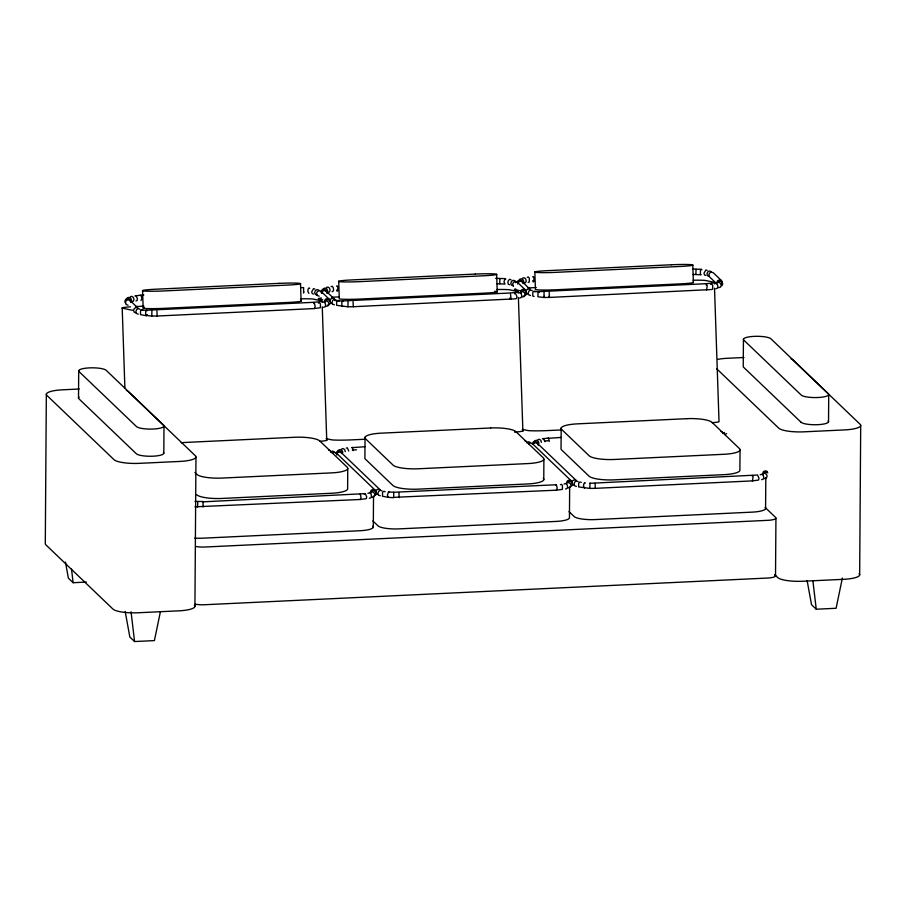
<?xml version="1.0" encoding="UTF-8"?>
<svg xmlns="http://www.w3.org/2000/svg" width="906" height="906" viewBox="0 0 906 906"><rect width="100%" height="100%" fill="white"/><g stroke="black" fill="none" stroke-linecap="round" stroke-linejoin="round"><path stroke-width="1.36" d="M46.342 394.189L45.3 543.6A20.917 4.745 0.4 0 0 45.866 544.834L112.967 609.092A20.917 4.745 0.4 0 0 138.176 612.762L178.867 610.837A20.917 4.745 0.4 0 0 194.371 605.231M78.516 397.96L78.697 370.792M163.805 453.283L163.997 426.114M194.926 606.465L195.968 457.043M347.757 468.753L347.621 489.127A20.917 4.745 0.4 0 1 331.619 493.249L221.959 498.447A20.917 4.745 0.4 0 1 196.761 494.778M365.05 437.292L364.903 457.677A20.917 4.745 0.4 0 0 365.412 459.149L392.898 485.469A20.917 4.745 0.4 0 0 418.096 489.149L527.756 483.951A20.917 4.745 0.4 0 0 543.249 478.345M373.306 527.292L373.521 496.16M543.759 479.829L543.894 459.455M561.188 427.994L561.04 448.368A20.917 4.745 0.4 0 0 561.55 449.852L589.036 476.171A20.917 4.745 0.4 0 0 614.234 479.852L723.894 474.653A20.917 4.745 0.4 0 0 739.896 470.531L740.043 450.157M569.659 486.862L569.444 517.994A17.429 3.952 0.4 0 1 556.114 521.426L398.968 528.878A17.429 3.952 0.4 0 1 377.972 525.82L372.864 520.927M743.43 339.274L743.237 366.443A13.941 3.16 0.4 0 0 743.611 367.258L801.029 422.23M765.581 508.696L765.808 477.564M775.525 575.99L775.932 518.255M828.537 421.766L828.718 394.597M859.658 574.948L860.7 425.526M303.748 291.789L303.578 293.034L303.623 287.598L300.894 287.632M556.329 490.191L557.213 488.085L556.363 484.755L393.793 492.264L393.6 497.349L556.329 490.191L562.422 489.353L562.445 485.503L561.414 484.314L560.361 484.721M544.053 292.049L544.019 297.485L549.455 297.428L711.64 289.535L712.682 289.139L712.705 285.288L711.674 284.099L710.632 284.507M544.178 296.239L544.019 297.485L537.949 296.772L537.983 292.932L538.753 291.721L539.512 292.106M589.931 482.966L589.897 488.402L595.333 488.334L752.467 480.893L758.56 480.044L759.002 478.289L757.552 475.016L590.089 483.306M160.407 611.731L154.405 640.599L134.564 641.539L129.841 637.009L125.175 611.493M842.376 578.039L836.091 608.277L816.249 609.217L811.527 604.687L807.11 580.52M329.671 301.12L330.464 299.15L332.355 298.221L334.235 298.901L334.994 300.769M571.686 482.739L572.479 480.758L574.37 479.84L576.25 480.508L537.507 443.419L535.559 442.683L533.6 443.532M126.364 299.807L127.146 297.961L128.992 297.361L130.826 298.334L131.574 300.339L130.804 302.185M322.502 290.509L323.283 288.663L325.129 288.051L326.964 289.037L327.723 291.041L326.941 292.876M337.655 452.015L338.436 450.169L340.282 449.557L342.117 450.542L342.864 452.536M523.079 283.578L523.861 281.732L523.113 279.739L521.267 278.754L519.421 279.365M533.793 442.706L534.574 440.871L536.42 440.259L538.255 441.233L539.013 443.238M321.483 293.284L322.31 291.336L324.269 290.486L326.217 291.222L334.235 298.901M324.484 301.268L325.311 299.32L327.27 298.47L329.218 299.207L330.01 301.098M336.636 454.778L337.462 452.841L339.422 451.981L341.369 452.728L380.101 489.806L378.232 489.138L376.341 490.055L375.548 492.037L376.318 493.906L378.187 494.574M370.361 492.173L371.177 490.237L373.147 489.376L375.095 490.123L375.888 492.015M517.62 283.986L518.447 282.038L520.406 281.188L522.354 281.925L530.372 289.592L528.492 288.923L526.601 289.841L525.808 291.823L526.579 293.691L528.458 294.359M520.622 291.959L521.448 290.022L523.408 289.161L525.355 289.909L526.148 291.8M566.499 482.875L567.326 480.939L569.285 480.078L571.233 480.826L572.026 482.717M716.759 282.661L717.586 280.724L719.545 279.863L721.493 280.611L722.286 282.502L721.47 284.45M762.637 473.578L763.464 471.63L765.423 470.78L767.371 471.516M321.018 291.891L321.856 289.999L323.85 289.252L325.832 290.09L326.647 292.038M324.846 302.344L325.684 300.452L327.689 299.705L329.671 300.543L330.486 302.491L329.648 304.393L327.644 305.129M336.171 453.396L336.998 451.494L339.003 450.746L340.984 451.596L341.8 453.532M370.724 493.26L371.562 491.358L373.566 490.622L375.548 491.46L376.352 493.408L375.514 495.299M517.156 282.593L517.994 280.69L519.987 279.954L521.969 280.792L522.785 282.74M520.995 293.046L521.833 291.143L523.827 290.407L525.808 291.245L526.624 293.193L525.786 295.084L523.793 295.832M532.309 444.099L533.147 442.196L535.14 441.449L537.122 442.298L537.938 444.234M571.663 486.001L572.501 484.098L571.686 482.162L569.704 481.312L567.7 482.06M721.923 285.786L722.762 283.884L721.946 281.947L719.964 281.098L717.971 281.845M763.011 474.665L763.849 472.762L765.842 472.015L767.824 472.864M147.214 314.552L146.432 315.752L140.498 314.62L140.521 310.781L141.823 309.648L143.125 310.112M505.82 279.014L505.061 278.629L503.951 281.925L505.027 284.054L496.998 283.759M393.793 492.264L388.493 491.935L387.383 495.242L388.448 497.371L393.748 497.7M701.957 269.705L701.199 269.331L700.429 270.532L700.395 274.371L701.165 274.756L693.147 274.461M156.897 310.939L157.18 316.024L151.732 316.081L145.673 315.379L145.696 311.528L146.478 310.328L147.236 310.713M353.046 301.641L353.317 306.726L347.881 306.783L336.636 305.322L336.658 301.483L337.972 300.35L339.263 300.803M202.774 501.856L365.265 493.623L366.726 496.896L366.273 498.651L360.192 499.489L194.96 506.839M203.046 506.941L203.091 501.505L195.005 501.403M549.183 292.344L549.455 297.428L549.149 296.183M398.912 492.558L399.195 497.643M595.061 483.26L595.333 488.334M330.543 452.094L332.253 451.063L333.952 451.641M526.68 442.785L528.391 441.766L530.089 442.343M722.818 433.487L724.528 432.468M140.43 295.469L143.85 294.982M141.008 300.543L141.88 298.436L141.042 295.107L134.949 295.945M336.568 286.171L337.179 285.809L337.779 287.032L337.757 290.883L337.145 291.245L336.545 290.022M313.736 303.51L314.348 303.136L315.197 306.466L314.314 308.572L157.18 316.024M532.705 276.874L533.317 276.511L533.928 277.734L533.894 281.573L533.283 281.947L532.683 280.713M351.721 447.677L364.959 446.715M706.012 284.903L706.635 284.541L707.235 285.764L706.589 289.977M360.192 499.489L361.064 497.383L360.226 494.053M547.858 438.379L561.097 437.417M555.752 485.118L556.363 484.755M751.889 475.82L752.512 475.457L753.113 476.681L752.467 480.893M332.445 453.147L334.337 452.23L336.205 452.898L375.095 490.123M528.583 443.849L530.474 442.921L532.343 443.6L571.233 480.826M724.721 434.552L726.612 433.623M135.957 300.985L137.01 300.577L137.452 298.821L136.002 295.549M331.098 286.647L332.14 286.251L333.17 287.44L333.589 289.524L333.148 291.279L332.106 291.687M318.346 303.102L319.388 302.706L320.43 303.895L320.407 307.734L314.314 308.572M527.235 277.349L528.277 276.953L529.319 278.142L529.285 281.981L528.243 282.378M514.483 293.804L515.537 293.408L516.986 296.681L516.545 298.436L515.491 298.833L353.317 306.726M346.251 448.153L347.292 447.745L348.742 451.018M364.223 494.019L365.265 493.623M542.388 438.855L548.47 438.006L549.319 441.335M324.552 301.505L326.398 300.894L328.244 301.879L328.991 303.872L328.21 305.718L326.364 306.33M520.69 292.208L522.547 291.596L524.381 292.581L525.129 294.575L524.359 296.421L522.502 297.032M716.839 282.91L718.685 282.298L720.519 283.272L721.267 285.277L720.497 287.123L718.651 287.723M370.429 492.422L372.275 491.811L374.121 492.796L374.869 494.789L374.087 496.635L372.241 497.247M566.567 483.125L568.424 482.513L570.259 483.487L571.007 485.491L570.236 487.337L568.379 487.938M762.705 473.815L764.562 473.215L766.397 474.189L767.144 476.194L766.374 478.028L764.517 478.64M130.328 296.817L131.846 296.319L133.363 297.417L133.975 299.467L133.329 301.268L131.812 301.755M326.466 287.508L327.983 287.021L329.501 288.119L330.112 290.169L329.467 291.959L327.949 292.457M322.026 302.423L323.544 301.925L325.061 303.034L325.673 305.073L325.028 306.874L323.51 307.361M522.603 278.21L524.132 277.723L525.639 278.822L526.25 280.871L525.616 282.661L524.087 283.159M518.164 293.125L519.682 292.627L521.199 293.725L521.811 295.775L521.165 297.576L519.648 298.063M714.302 283.816L715.831 283.329L717.337 284.427L717.948 286.477L717.314 288.267L715.785 288.765M341.619 449.014L343.136 448.527L344.654 449.625L345.265 451.664M367.904 493.34L369.421 492.841L370.928 493.94L371.551 495.99L370.905 497.79L369.388 498.277M537.756 439.716L539.274 439.217L540.791 440.327L541.403 442.366M564.042 484.031L565.559 483.544L567.077 484.642L567.688 486.692L567.043 488.481L565.525 488.98M760.179 474.733L761.697 474.246L763.214 475.344L763.826 477.394L763.192 479.183L761.663 479.682M135.56 306.545L143.975 306.137M331.698 297.247L338.708 296.908M527.836 287.938L536.25 287.542M79.241 389.014L62.401 389.818A20.917 4.745 0.4 0 0 46.908 395.424L114.02 459.67A20.917 4.745 0.4 0 0 139.218 463.351L179.909 461.426A20.917 4.745 0.4 0 0 195.413 455.809L128.301 391.562A20.917 4.745 0.4 0 0 126.353 390.395M743.973 357.496L727.133 358.3A20.917 4.745 0.4 0 0 717.609 359.399M365.016 439.24L352.389 439.84A17.429 1.019 -1.9 0 1 331.426 439.784L326.092 438.629M561.154 429.942L548.526 430.543A17.429 1.019 -1.9 0 1 527.564 430.475L522.23 429.331M352.309 450.022L356.522 449.829M65.447 562.071L68.392 578.187L73.114 582.717L86.342 582.082M693.181 269.025L701.199 269.331M495.684 278.346L505.061 278.629M581.278 482.422L579.987 481.958L578.674 483.091L578.651 486.93L589.897 488.402M388.448 497.371L382.513 496.239L382.536 492.388L383.838 491.256L385.141 491.72M520.214 290.758L514.88 289.614A17.429 1.019 -1.9 0 1 515.763 288.946M322.74 299.773L318.742 298.912A17.429 1.019 -1.9 0 1 321.381 298.006M711.074 271.54L709.375 270.973L707.677 271.993L706.952 274.008L707.643 275.832L709.341 276.398M532.275 290.656L530.576 290.079L528.866 291.098L528.141 293.114L528.832 294.948L530.531 295.515M513.204 285.707L511.505 285.13L510.814 283.306L511.528 281.29L513.238 280.271L514.936 280.837L515.627 282.672M318.799 290.135L317.1 289.569L315.39 290.588L314.676 292.604L315.367 294.427L317.066 295.005M336.126 299.954L334.427 299.376L332.717 300.407L332.004 302.411L332.695 304.246L334.393 304.812M139.988 309.252L138.29 308.686L136.579 309.705L135.866 311.721L136.557 313.544L138.256 314.11M578.141 481.573L576.454 480.995L574.744 482.015L574.019 484.031L574.71 485.854L576.409 486.431M382.004 490.871L380.305 490.293L378.595 491.312L377.881 493.328L378.572 495.163L380.271 495.729M707.144 270.464L705.842 269.999L703.985 273.193L704.517 274.982L705.808 275.435M510.995 279.761L509.704 279.308L508.402 280.43L507.847 282.491L508.379 284.28L509.67 284.733M535.401 291.505L534.11 291.041L532.807 292.174L532.773 296.024L534.064 296.477M720.995 431.505L722.286 431.969M314.858 289.059L313.567 288.606L311.709 291.8L312.23 293.578L313.533 294.042M524.857 440.803L526.148 441.267M328.719 450.101L330.01 450.565M329.218 299.207L321.052 291.392L319.184 290.724L317.293 291.641L316.5 293.623L317.27 295.492L319.139 296.16M330.441 302.989L332.309 303.657M136.172 312.955L134.303 312.287L133.533 310.418L134.326 308.448L136.217 307.53L138.086 308.199L130.079 300.52L128.131 299.784L126.172 300.633L125.345 302.581L126.138 304.484L128.086 305.22M572.456 484.608L574.336 485.276M343.374 301.404L342.615 301.03L341.845 302.23L341.811 306.081L342.57 306.455M309.682 288.312L308.923 287.927L308.142 289.139L307.814 291.222L308.878 293.363M585.389 483.023L584.63 482.638L583.86 483.849L583.521 485.944L584.597 488.074M388.493 491.935L389.252 492.32M721.493 280.611L713.339 272.797L711.459 272.128L709.568 273.046L708.775 275.016L709.545 276.885L716.555 283.601M716.714 368.776L778.741 428.153A20.917 4.745 0.4 0 0 803.939 431.834L844.641 429.908A20.917 4.745 0.4 0 0 860.134 424.291L793.033 360.044A20.917 4.745 0.4 0 0 791.074 358.878M765.513 507.779L775.672 517.519A10.464 2.367 0.4 0 1 767.926 520.327L204.949 547.02A10.464 2.367 0.4 0 1 195.719 546.454M525.355 289.909L517.201 282.094L515.321 281.426L513.43 282.344L512.637 284.314L513.408 286.194M774.653 574.653L777.699 577.564A20.917 4.745 0.4 0 0 802.897 581.244L843.599 579.319A20.917 4.745 0.4 0 0 859.092 573.713M569.002 511.63L574.11 516.511A17.429 3.952 0.4 0 0 595.117 519.58L752.252 512.128A17.429 3.952 0.4 0 0 765.162 507.451M194.869 472.445L196.896 474.393A20.917 4.745 0.4 0 0 222.106 478.074L331.755 472.875A20.917 4.745 0.4 0 0 347.258 467.27L319.761 440.95A20.917 4.745 0.4 0 0 294.563 437.27L184.903 442.468A20.917 4.745 0.4 0 0 181.177 442.74M543.43 438.447L544.88 441.72M510.486 293.838L511.063 298.912L510.452 299.274L509.851 298.051M352.332 447.315L353.17 450.633M696.057 269.342L695.865 274.439M499.908 278.64L499.716 283.737M348.074 301.698L347.881 306.783M151.925 310.996L151.732 316.081M197.802 501.913L197.61 506.998M537.507 443.419L538.3 445.322M326.217 291.222L327.009 293.125M130.079 300.52L130.872 302.423M130.509 301.336L129.694 299.399L127.712 298.55L125.708 299.297L124.869 301.2L125.685 303.136M321.052 291.392L321.823 293.261M336.205 452.898L336.975 454.767M812.897 580.791L816.249 609.217M131.053 611.765L134.564 641.539M71.517 569.172L73.114 582.717M714.528 288.21L719.024 421.732A17.429 1.019 -1.9 0 1 712.207 422.683M692.796 265.13L693.384 282.525M534.846 271.97L535.435 289.365A17.429 1.019 -1.9 0 0 556.794 289.727L680.032 283.884A17.429 1.019 -1.9 0 0 692.977 282.219M518.391 297.508L522.887 431.03M496.658 274.427L497.247 291.823M338.708 281.268L339.286 298.663A17.429 1.019 -1.9 0 0 360.645 299.025L483.895 293.182A17.429 1.019 -1.9 0 0 494.778 291.29M322.253 306.806L326.749 440.327M300.52 283.737L301.109 301.12M142.57 290.566L143.148 307.961M122.197 307.904L124.892 388.017M693.113 280.226A17.429 1.019 -1.9 0 1 705.933 280.554L713.939 282.276A17.429 1.019 -1.9 0 1 700.984 283.94L543.838 291.392A17.429 1.019 -1.9 0 1 534.381 291.687M522.479 430.724A17.429 1.019 -1.9 0 1 514.563 432.094M496.964 289.524A17.429 1.019 -1.9 0 1 509.795 289.852L517.802 291.573A17.429 1.019 -1.9 0 1 504.846 293.25L347.7 300.69A17.429 1.019 -1.9 0 1 336.975 301.007M326.341 440.022A17.429 1.019 -1.9 0 1 319.931 441.29M300.826 298.821A17.429 1.019 -1.9 0 1 313.657 299.15L321.653 300.883A17.429 1.019 -1.9 0 1 308.697 302.547L151.562 309.999A17.429 1.019 -1.9 0 1 140.826 310.305M130.509 306.828A17.429 1.019 -1.9 0 0 122.604 308.21L130.6 309.931A17.429 1.019 -1.9 0 0 132.672 310.158M300.701 300.815A17.429 1.019 -1.9 0 1 287.746 302.479L164.507 308.323A17.429 1.019 -1.9 0 1 147.225 308.572A17.429 1.019 -1.9 0 1 144.45 307.61M544.597 441.018A17.429 3.952 0.4 0 1 548.458 440.724M372.887 526.058A17.429 3.952 0.4 0 1 359.976 530.735L202.831 538.175A17.429 3.952 0.4 0 1 194.699 538.119M828.152 420.939A13.941 3.16 0.4 0 1 817.835 424.676A13.941 3.16 0.4 0 1 801.04 422.23M163.431 452.456A13.941 3.16 0.4 0 1 153.103 456.194A13.941 3.16 0.4 0 1 136.319 453.747L78.89 398.776A13.941 3.16 0.4 0 1 79.082 397.145M775.276 575.242A10.464 2.367 0.4 0 1 767.529 578.051L204.541 604.744A10.464 2.367 0.4 0 1 195.311 604.177M279.161 283.363L155.923 289.207A17.429 1.019 -1.9 0 0 142.978 290.871A17.429 1.019 -1.9 0 0 163.929 290.939L287.168 285.096A17.429 1.019 -1.9 0 0 300.113 283.431A17.429 1.019 -1.9 0 0 279.161 283.363M475.299 274.065L352.06 279.909A17.429 1.019 -1.9 0 0 339.116 281.573A17.429 1.019 -1.9 0 0 360.067 281.63L483.306 275.786A17.429 1.019 -1.9 0 0 496.25 274.122A17.429 1.019 -1.9 0 0 475.31 274.065M671.437 264.767L548.198 270.611A17.429 1.019 -1.9 0 0 535.253 272.276A17.429 1.019 -1.9 0 0 556.205 272.332L679.443 266.489A17.429 1.019 -1.9 0 0 692.399 264.824A17.429 1.019 -1.9 0 0 671.448 264.767M490.701 427.972L381.052 433.17A20.917 4.745 0.4 0 0 365.548 438.776L393.045 465.095A20.917 4.745 0.4 0 0 418.244 468.776L527.904 463.578A20.917 4.745 0.4 0 0 543.396 457.972L515.91 431.652A20.917 4.745 0.4 0 0 490.701 427.972M686.85 418.674L577.19 423.872A20.917 4.745 0.4 0 0 561.686 429.478L589.183 455.797A20.917 4.745 0.4 0 0 614.381 459.478L724.041 454.28A20.917 4.745 0.4 0 0 739.534 448.674L712.048 422.355A20.917 4.745 0.4 0 0 686.85 418.674M828.344 393.77L770.938 338.81A13.941 3.16 0.4 0 0 754.132 336.364A13.941 3.16 0.4 0 0 743.803 340.101L801.21 395.061A13.941 3.16 0.4 0 0 818.016 397.508A13.941 3.16 0.4 0 0 828.344 393.77M163.624 425.288L106.206 370.328A13.941 3.16 0.4 0 0 89.4 367.881A13.941 3.16 0.4 0 0 79.071 371.619L136.489 426.579A13.941 3.16 0.4 0 0 153.273 429.025A13.941 3.16 0.4 0 0 163.624 425.288"/></g></svg>
